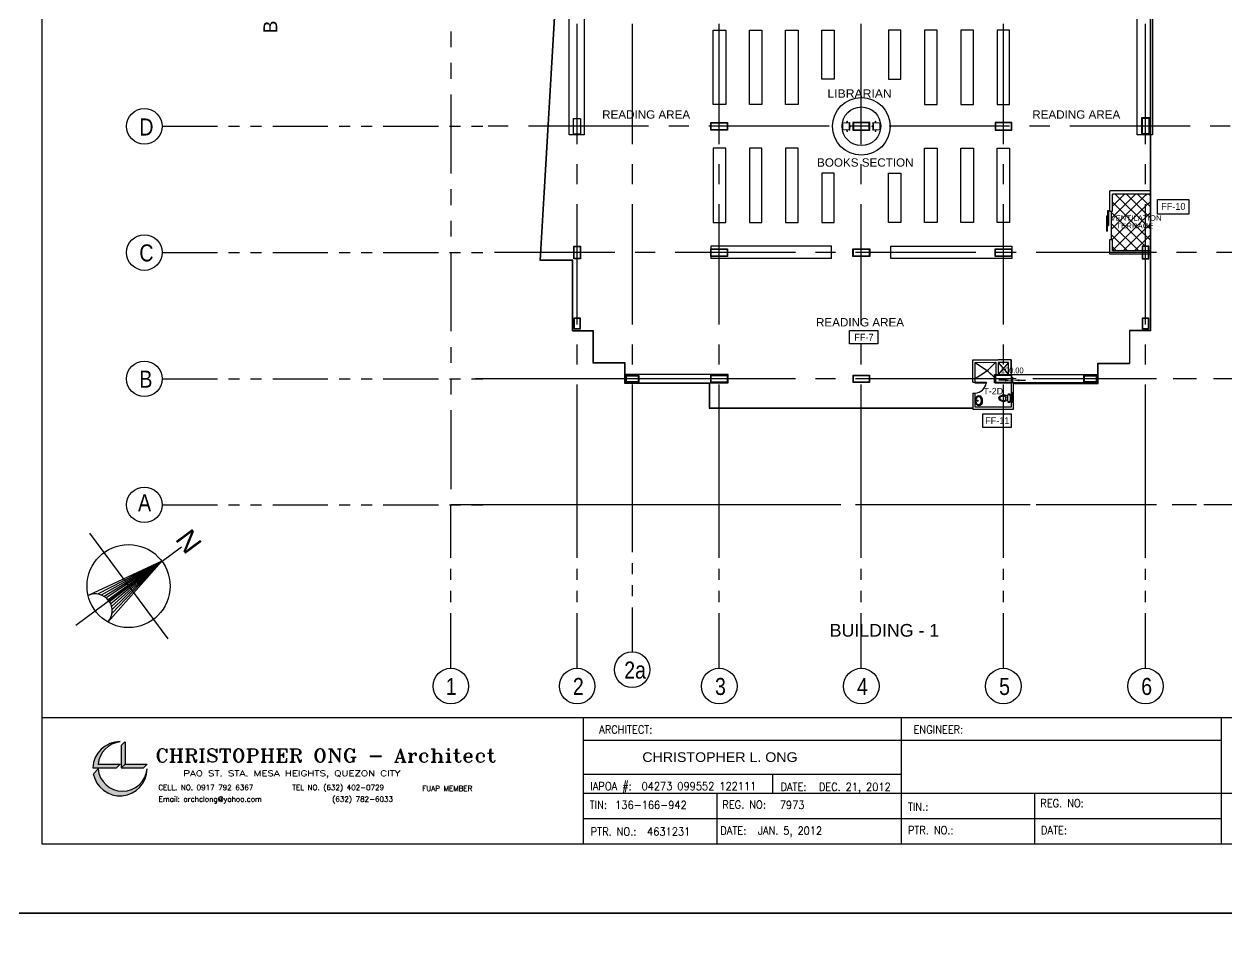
# Model space of a CAD drawing. Header units: millimetres. Extents: x 2148 to 2681, y 758 to 986.
# Drawn here: x 2479.89 to 2517.98, y 908.94 to 938.21 of the extents above; entities that cross this region are included whole.
import ezdxf
from ezdxf.enums import TextEntityAlignment as Align

# ---------------------------------------------------------------- set-up
doc = ezdxf.new("R2010")
doc.units = ezdxf.units.MM
for name, pattern in [('CENTER2', [28.575, 19.05, -3.175, 3.175, -3.175]), ('PHANTOM2', [1.25, 0.625, -0.125, 0.125, -0.125, 0.125, -0.125]), ('PHANTOMX2', [5, 2.5, -0.5, 0.5, -0.5, 0.5, -0.5])]:
    doc.linetypes.add(name, pattern=pattern)
for name, color, linetype in [('0.1', 193, 'Continuous'), ('1', 2, 'Continuous'), ('3', 3, 'Continuous'), ('3TX-TITLE', 3, 'Continuous'), ('COLUMN', 7, 'Continuous'), ('D', 1, 'Continuous'), ('DIM', 20, 'Continuous'), ('DR', 7, 'Continuous'), ('ELAYOUT', 4, 'Continuous'), ('grid', 241, 'PHANTOMX2'), ('hacht', 8, 'Continuous'), ('HATCH', 8, 'Continuous'), ('p-boarder', 2, 'Continuous'), ('S_GRID LINES', 252, 'Continuous'), ('TEXT', 6, 'Continuous'), ('TITLE', 3, 'Continuous'), ('TXT1', 2, 'Continuous'), ('wall', 4, 'Continuous'), ('WINDOR', 2, 'Continuous'), ('WLINE', 7, 'Continuous')]:
    doc.layers.add(name, color=color, linetype=linetype)
doc.styles.add('ARIAL', font='arial.ttf')
doc.styles.add('ARIALNW', font='ARIALN.TTF')
doc.styles.add('MMTX$0$ESMX$0$X-OPTA1D', font='x-opta1d')
doc.styles.add('ROMANT', font='romant__.ttf')
doc.styles.add('SMOOTHER', font='simplex_.ttf')
doc.styles.add('SWISS', font='swissl.ttf')
doc.dimstyles.new('DIM 200 mm', dxfattribs={"dimtxt": 0.18, "dimasz": 0.2, "dimexe": 0.1, "dimexo": 0, "dimgap": 0.08, "dimtad": 1, "dimlfac": 2000, "dimrnd": 0.005, "dimzin": 1, "dimdsep": 46, "dimtxsty": 'ARIALNW', "dimcen": 0.09, "dimclrd": 6, "dimclre": 6, "dimclrt": 13, "dimadec": 0, "dimazin": 0, "dimtfac": 1, "dimtofl": 0, "dimtmove": 2, "dimatfit": 3, "dimfxl": 1, "dimtolj": 1, "dimtzin": 0, "dimarcsym": 0})
pattern_1 = [(225, (81835.3506, 3506.54984), (0.1767766953, -0.1767766953), []), (315, (81835.3506, 3506.54984), (0.1767766953, 0.1767766953), [])]

# ---------------------------------------------------------------- blocks, each defined once
blk = doc.blocks.new('322')
at = {"layer": 'hacht', "lineweight": 15}
for p, q in [((-77703.768, -2194.842), (-77703.768, -2194.838)), ((-77703.768, -2194.838), (-77703.749, -2194.846)), ((-77703.735, -2194.762), (-77703.738, -2194.769)), ((-77703.738, -2194.772), (-77703.738, -2194.769)), ((-77703.738, -2194.772), (-77703.735, -2194.776)), ((-77703.731, -2194.762), (-77703.735, -2194.762)), ((-77703.735, -2194.776), (-77703.731, -2194.78)), ((-77703.735, -2194.776), (-77703.493, -2194.776)), ((-77703.497, -2194.762), (-77703.731, -2194.762)), ((-77703.731, -2194.78), (-77703.497, -2194.78)), ((-77703.731, -2194.78), (-77703.727, -2194.783)), ((-77703.724, -2194.783), (-77703.727, -2194.787)), ((-77703.727, -2194.783), (-77703.501, -2194.783)), ((-77703.727, -2194.787), (-77703.504, -2194.787)), ((-77703.727, -2194.787), (-77703.727, -2194.829)), ((-77703.621, -2194.74), (-77703.625, -2194.74)), ((-77703.625, -2194.74), (-77703.625, -2194.754)), ((-77703.625, -2194.754), (-77703.621, -2194.754)), ((-77703.614, -2194.729), (-77703.621, -2194.729)), ((-77703.621, -2194.729), (-77703.621, -2194.736)), ((-77703.618, -2194.732), (-77703.621, -2194.736)), ((-77703.621, -2194.736), (-77703.621, -2194.762)), ((-77703.621, -2194.736), (-77703.621, -2194.762)), ((-77703.614, -2194.729), (-77703.618, -2194.732)), ((-77703.61, -2194.729), (-77703.614, -2194.729)), ((-77703.61, -2194.732), (-77703.614, -2194.729)), ((-77703.607, -2194.736), (-77703.61, -2194.729)), ((-77703.61, -2194.736), (-77703.61, -2194.732)), ((-77703.61, -2194.736), (-77703.61, -2194.762)), ((-77703.607, -2194.736), (-77703.607, -2194.762)), ((-77703.607, -2194.754), (-77703.607, -2194.74)), ((-77703.504, -2194.787), (-77703.504, -2194.783)), ((-77703.504, -2194.829), (-77703.504, -2194.787)), ((-77703.501, -2194.783), (-77703.501, -2194.78)), ((-77703.501, -2194.78), (-77703.497, -2194.78)), ((-77703.493, -2194.762), (-77703.497, -2194.762)), ((-77703.497, -2194.78), (-77703.493, -2194.776)), ((-77703.49, -2194.769), (-77703.493, -2194.762)), ((-77703.493, -2194.776), (-77703.49, -2194.772)), ((-77703.49, -2194.772), (-77703.49, -2194.769)), ((-77703.464, -2194.838), (-77703.482, -2194.846)), ((-77703.464, -2194.842), (-77703.464, -2194.838)), ((-77703.779, -2194.846), (-77703.775, -2194.842)), ((-77703.779, -2194.846), (-77703.775, -2194.842)), ((-77703.779, -2194.853), (-77703.779, -2194.846)), ((-77703.779, -2194.849), (-77703.779, -2194.846)), ((-77703.775, -2194.853), (-77703.779, -2194.849)), ((-77703.775, -2194.857), (-77703.779, -2194.853)), ((-77703.775, -2194.842), (-77703.768, -2194.842)), ((-77703.775, -2194.842), (-77703.771, -2194.842)), ((-77703.775, -2194.857), (-77703.718, -2194.874)), ((-77703.771, -2194.842), (-77703.718, -2194.86)), ((-77703.771, -2194.853), (-77703.718, -2194.871)), ((-77703.757, -2194.864), (-77703.771, -2194.857)), ((-77703.768, -2194.842), (-77703.719, -2194.855)), ((-77703.757, -2194.86), (-77703.757, -2194.864)), ((-77703.727, -2194.908), (-77703.727, -2194.955)), ((-77703.537, -2194.984), (-77703.694, -2194.984)), ((-77703.46, -2194.853), (-77703.514, -2194.871)), ((-77703.464, -2194.842), (-77703.513, -2194.855)), ((-77703.46, -2194.842), (-77703.513, -2194.86)), ((-77703.457, -2194.857), (-77703.513, -2194.874)), ((-77703.504, -2194.955), (-77703.504, -2194.908)), ((-77703.475, -2194.864), (-77703.46, -2194.857)), ((-77703.475, -2194.86), (-77703.475, -2194.864)), ((-77703.457, -2194.842), (-77703.464, -2194.842)), ((-77703.457, -2194.842), (-77703.46, -2194.842)), ((-77703.453, -2194.846), (-77703.457, -2194.842)), ((-77703.453, -2194.846), (-77703.457, -2194.842)), ((-77703.457, -2194.853), (-77703.453, -2194.849)), ((-77703.457, -2194.857), (-77703.453, -2194.853)), ((-77703.453, -2194.853), (-77703.453, -2194.846)), ((-77703.453, -2194.849), (-77703.453, -2194.846))]:
    blk.add_line(p, q, dxfattribs=at)
for centre, radius, start, end in [((-77703.804, -2194.868), 0.0866, 332.8428, 27.1572), ((-77703.427, -2194.868), 0.0866, 152.8428, 207.1572), ((-77703.69, -2194.945), 0.0387, 194.1276, 261.0345), ((-77703.542, -2194.945), 0.0387, 278.9655, 345.8724)]:
    blk.add_arc(centre, radius, start, end, dxfattribs=at)
blk = doc.blocks.new('wc1')
at = {"layer": '0.1'}
blk.add_line((-79404.012, -2086.326), (-79404.012, -2086.376), dxfattribs=at)
blk.add_arc((-79404.028, -2086.376), 0.0152, 285.1478, 0, dxfattribs=at)
at = {"layer": 'DR', "color": 7, "linetype": 'Continuous'}
for p, q in [((-79404.262, -2086.326), (-79404.262, -2086.376)), ((-79404.029, -2086.31), (-79404.245, -2086.31)), ((-79404.21, -2086.4), (-79404.231, -2086.472)), ((-79404.231, -2086.472), (-79404.21, -2086.4)), ((-79404.064, -2086.4), (-79404.043, -2086.472)), ((-79404.064, -2086.4), (-79404.043, -2086.472)), ((-79404.012, -2086.376), (-79404.012, -2086.326))]:
    blk.add_line(p, q, dxfattribs=at)
for points in [[(-79404.137, -2086.678, -0.190094), (-79404.177, -2086.664, -0.160718), (-79404.232, -2086.571, -0.104398), (-79404.231, -2086.472, -0.104398)], [(-79404.137, -2086.678, 0.190094), (-79404.097, -2086.664, 0.160718), (-79404.042, -2086.571, 0.104398), (-79404.043, -2086.472, 0.104398)]]:
    blk.add_lwpolyline(points, format="xyb", dxfattribs=at)
at = {"layer": 'DR', "color": 8, "linetype": 'Continuous'}
for points in [[(-79404.137, -2086.65, -0.187036), (-79404.17, -2086.636, -0.115027), (-79404.206, -2086.577, -0.170967), (-79404.208, -2086.504, -0.209642), (-79404.174, -2086.462, -0.096036), (-79404.137, -2086.456)], [(-79404.137, -2086.65, 0.187036), (-79404.104, -2086.636, 0.115027), (-79404.068, -2086.577, 0.170967), (-79404.066, -2086.504, 0.209642), (-79404.1, -2086.462, 0.096036), (-79404.137, -2086.456)]]:
    blk.add_lwpolyline(points, format="xyb", dxfattribs=at)
for centre in [(-79404.176, -2086.424), (-79404.098, -2086.424)]:
    blk.add_circle(centre, 0.00382, dxfattribs=at)
at = {"layer": 'DR', "color": 7, "linetype": 'Continuous'}
for centre, radius, start, end in [((-79404.245, -2086.326), 0.0163, 90, 180), ((-79404.246, -2086.376), 0.0152, 180, 254.8522), ((-79404.137, -2085.972), 0.434, 254.8522, 285.1478), ((-79403.996, -2086.524), 0.24, 167.28, 191.1199), ((-79404.21, -2086.534), 0.172, 311.3231, 347.5875), ((-79404.278, -2086.524), 0.24, 348.8801, 12.72), ((-79404.028, -2086.376), 0.0152, 256.925, 0), ((-79404.029, -2086.326), 0.0163, 0, 90), ((-79404.139, -2086.62), 0.058, 228.4248, 272.2387), ((-79404.135, -2086.62), 0.058, 267.7613, 311.5752)]:
    blk.add_arc(centre, radius, start, end, dxfattribs=at)
at = {"layer": 'DR', "color": 8, "linetype": 'Continuous'}
for centre, radius, start, end in [((-79403.801, -2086.459), 0.444, 160.4095, 171.5049), ((-79404.137, -2085.972), 0.434, 260.2675, 279.7325), ((-79404.144, -2086.523), 0.0671, 116.2125, 163.5731), ((-79404.136, -2086.6), 0.0492, 219.0871, 269.204), ((-79404.138, -2086.554), 0.0982, 89.4176, 111.3602), ((-79404.137, -2086.492), 0.0216, 48.929, 131.071), ((-79404.136, -2086.554), 0.0982, 68.6398, 90.5824), ((-79404.138, -2086.6), 0.0492, 270.796, 320.9129), ((-79404.13, -2086.523), 0.0671, 16.4269, 63.7875), ((-79404.214, -2086.53), 0.152, 318.446, 342.3404), ((-79404.17, -2086.536), 0.11, 338.4444, 17.252), ((-79404.47, -2086.459), 0.444, 8.5829, 19.5905), ((-79404.47, -2086.459), 0.444, 8.8088, 19.5905)]:
    blk.add_arc(centre, radius, start, end, dxfattribs=at)
blk = doc.blocks.new('*D2146')
at = {"layer": 'Defpoints', "color": 0, "ltscale": 0.05, "transparency": 16777216}
for p in [(2511.154, 926.859, 0), (2511.204, 926.923), (2511.204, 926.859, 0)]:
    blk.add_point(p, dxfattribs=at)
at = {"layer": 'HATCH', "color": 6, "lineweight": -2, "ltscale": 0.05, "transparency": 16777216}
for p, q in [((2510.954, 926.923), (2510.754, 926.923)), ((2511.154, 926.859), (2511.154, 927.023)), ((2511.204, 926.859), (2511.204, 927.023)), ((2511.404, 926.923), (2511.604, 926.923))]:
    blk.add_line(p, q, dxfattribs=at)
at = {"layer": 'HATCH', "color": 6, "ltscale": 0.05, "transparency": 16777216}
for points in [[(2510.954, 926.956), (2510.954, 926.89), (2511.154, 926.923)], [(2511.404, 926.956), (2511.404, 926.89), (2511.204, 926.923)]]:
    blk.add_solid(points, dxfattribs=at)
at = {"layer": 'HATCH', "color": 13, "lineweight": -3, "ltscale": 0.05, "transparency": 16777216, "insert": (2511.179, 927.235), "char_height": 0.18, "attachment_point": 5, "style": 'ARIALNW'}
blk.add_mtext('\\A1;100.00', dxfattribs=at)
blk = doc.blocks.new('A$C1DB67A09')
at = {"layer": 'TXT1'}
h = blk.add_hatch(color=256, dxfattribs=at)
h.paths.add_polyline_path([(11.97, -78.055), (11.97, -78.044, 0.40452), (11.109, -78.87), (11.852, -78.87), (11.97, -78.753), (11.272, -78.753, -0.356433)])
h.paths.add_polyline_path([(12.126, -78.055, 0.001156), (12.123, -78.055), (12.009, -78.169), (12.009, -78.87), (12.126, -78.753)])
h.paths.add_polyline_path([(12.824, -78.756, 0.001156), (12.824, -78.753), (12.126, -78.753), (12.009, -78.87), (12.71, -78.87)])
h.paths.add_polyline_path([(11.272, -78.909), (11.123, -79.059, 0.908127), (12.824, -78.909), (12.824, -78.909, -0.904132)])
at = {"layer": 'Defpoints', "ltscale": 0.5, "elevation": 0}
blk.add_lwpolyline([(7.292, -83.48), (108.892, -83.48), (108.892, -7.28), (7.292, -7.28)], close=True, dxfattribs=at)
at = {"layer": 'p-boarder', "ltscale": 0.5}
for p, q in [((26.637, -77.28, 0), (26.637, -81.28, 0)), ((36.701, -77.28, 0), (36.701, -81.28, 0)), ((36.701, -77.28, 0), (36.701, -81.28, 0)), ((46.838, -77.28, 0), (46.838, -81.28, 0)), ((26.637, -77.992, 0), (46.838, -77.992, 0)), ((26.637, -79.073, 0), (36.701, -79.073, 0)), ((26.637, -79.68, 0), (74.014, -79.68, 0)), ((40.93, -79.68, 0), (40.93, -81.28, 0)), ((26.637, -80.48, 0), (46.838, -80.48, 0))]:
    blk.add_line(p, q, dxfattribs=at)
at = {"layer": 'TXT1'}
for p, q in [((12.123, -78.055, 0), (12.009, -78.169, 0)), ((12.126, -78.052, 0), (12.126, -78.753, 0)), ((12.009, -78.169, 0), (12.009, -78.87, 0)), ((11.268, -78.753, 0), (11.97, -78.753, 0)), ((11.97, -78.753, 0), (11.852, -78.87, 0)), ((12.126, -78.753, 0), (12.009, -78.87, 0)), ((12.126, -78.753, 0), (12.827, -78.753, 0)), ((12.824, -78.756, 0), (12.71, -78.87, 0)), ((11.109, -78.87, 0), (11.852, -78.87, 0)), ((11.272, -78.909, 0), (11.123, -79.059, 0)), ((12.009, -78.87, 0), (12.71, -78.87, 0))]:
    blk.add_line(p, q, dxfattribs=at)
for centre, radius, start, end in [((11.966, -78.902, 0), 0.858, 89.7845, 177.8817), ((12.048, -78.831, 0), 0.78, 95.7645, 174.2355), ((11.966, -78.902, 0), 0.858, 190.5293, 359.503), ((12.048, -78.831, 0), 0.78, 185.7645, 354.2355)]:
    blk.add_arc(centre, radius, start, end, dxfattribs=at)
at = {"layer": 'wall', "color": 16, "linetype": 'ByBlock', "ltscale": 1.5}
blk.add_line((9.492, -77.28, 0), (106.692, -77.28, 0), dxfattribs=at)
at = {"layer": 'wall', "ltscale": 0.5}
for p, q in [((32.625, -79.073, 0), (32.625, -79.68, 0)), ((30.863, -79.68, 0), (30.863, -81.28, 0))]:
    blk.add_line(p, q, dxfattribs=at)
at = {"layer": 'wall', "color": 16, "linetype": 'ByBlock', "ltscale": 1.5, "elevation": 0}
blk.add_lwpolyline([(9.492, -81.28), (106.692, -81.28), (106.692, -9.48), (9.492, -9.48)], close=True, dxfattribs=at)
at = {"color": 4, "style": 'ROMANT', "width": 1.003484}
blk.add_text('CHRISTOPHER ONG - Architect', height=0.41514, dxfattribs=at).set_placement((13.081, -78.691, 0), (23.873, -78.691, 0), align=Align.FIT)
at = {"color": 4, "style": 'MMTX$0$ESMX$0$X-OPTA1D', "width": 1.1}
blk.add_text('CHRISTOPHER L. ONG', height=0.30538, dxfattribs=at).set_placement((30.966, -78.687, 0), align=Align.CENTER)
at = {"color": 3, "style": 'ROMANT'}
for s, height, width, p in [(' PAO ST. STA. MESA HEIGHTS, QUEZON CITY', 0.18266, 1.3, (13.809, -79.141, 0)), ('CELL. NO. 0917 792 6367   ', 0.16606, 1.001604, (13.181, -79.576, 0)), ('TEL NO. (632) 402-0729', 0.16606, 1.001604, (17.422, -79.576, 0)), ('FUAP MEMBER', 0.16606, 1.001604, (21.537, -79.61, 0)), ('Email: archclong@yahoo.com', 0.16606, 1.001604, (13.193, -79.948, 0)), ('(632) 782-6033', 0.16606, 1.001604, (18.687, -79.948, 0))]:
    blk.add_text(s, height=height, dxfattribs=dict(at, width=width)).set_placement(p)
at = {"layer": 'TITLE', "style": 'SMOOTHER', "width": 0.9}
for s, p in [('ARCHITECT:', (27.983, -77.661, 0)), ('ENGINEER:', (37.882, -77.661, 0))]:
    blk.add_text(s, height=0.2534, dxfattribs=at).set_placement(p, align=Align.MIDDLE)
for s, height, p in [('IAPOA #:', 0.2534, (26.861, -79.581, 0)), ('04273 099552 122111', 0.25344, (28.482, -79.581, 0)), ('DATE:', 0.2534, (32.882, -79.601, 0)), ('DEC. 21, 2012', 0.25344, (34.097, -79.604, 0)), ('TIN:', 0.2534, (26.841, -80.173, 0)), ('136-166-942', 0.25344, (27.646, -80.177, 0)), ('REG. NO:', 0.2534, (31.043, -80.167, 0)), ('7973', 0.2534, (32.861, -80.177, 0)), ('TIN.:  ', 0.2534, (36.919, -80.231, 0)), ('REG. NO:', 0.2534, (41.11, -80.121, 0)), ('DATE:', 0.2534, (30.98, -80.99, 0)), ('JAN. 5, 2012', 0.25344, (32.17, -80.991, 0)), ('PTR. NO.: ', 0.2534, (36.917, -80.975, 0)), ('DATE:', 0.2534, (41.134, -80.978, 0)), ('PTR. NO.:', 0.2534, (26.873, -81.021, 0)), ('4631231', 0.2534, (28.658, -81.021, 0))]:
    blk.add_text(s, height=height, dxfattribs=at).set_placement(p)

msp = doc.modelspace()

# ---------------------------------------------------------------- hatches: boundary and pattern name
at = {"layer": 'D', "ltscale": 0.5}
h = msp.add_hatch(dxfattribs=at)
h.set_pattern_fill('NET', color=8, scale=2, angle=225, style=0)
h.set_pattern_definition(pattern_1)
h.paths.add_polyline_path([(2515.401509, 932.8244089), (2514.3498572, 932.8244089), (2514.3498572, 932.280738), (2514.3123572, 932.280738), (2514.3123572, 931.380738), (2514.3498572, 931.380738), (2514.3498572, 931.0224177), (2515.2072274, 931.0224177), (2515.2072274, 931.1532091), (2515.401509, 931.1532091)])
h = msp.add_hatch(dxfattribs=at)
h.set_pattern_fill('NET', color=8, scale=2, angle=225, style=0)
h.set_pattern_definition(pattern_1)
h.paths.add_polyline_path([(2515.5352337, 931.1532091), (2515.5352337, 932.8244089), (2515.401509, 932.8244089), (2515.401509, 931.1532091)])

# ---------------------------------------------------------------- linework, layer by layer
at = {"color": 2, "linetype": 'Continuous'}
for q in [(2481.9154811, 920.1057578), (2482.5409049, 919.2636966)]:
    msp.add_line((2484.2536983, 921.1891302), q, dxfattribs=at)
at = {"color": 8, "linetype": 'Continuous'}
for q in [(2482.214413, 920.1502939), (2482.333959, 920.1193069), (2482.42085, 920.0762804), (2482.4897552, 920.0260302), (2482.5462513, 919.9696518), (2482.5928674, 919.9068886), (2482.6305163, 919.8365116), (2482.6587126, 919.7560258), (2482.6699184, 919.5370083), (2482.6747963, 919.6604087)]:
    msp.add_line((2484.2536983, 921.1891302), q, dxfattribs=at)
at = {"ltscale": 0.5}
for points in [[(2515.7763284, 932.65072), (2516.7687031, 932.65072), (2516.7687031, 932.180985), (2515.7763284, 932.180985)], [(2510.2480233, 925.8562407), (2511.1501821, 925.8562407), (2511.1501821, 925.4292088), (2510.2480233, 925.4292088)]]:
    msp.add_lwpolyline(points, close=True, dxfattribs=at)
at = {"ltscale": 0.5, "elevation": 0}
msp.add_lwpolyline([(2506.026332, 928.5012647), (2506.9284909, 928.5012647), (2506.9284909, 928.0742329), (2506.026332, 928.0742329)], close=True, dxfattribs=at)
for centre in [(2483.6978048, 934.969311, 0), (2483.6978048, 930.969311, 0), (2483.6978048, 926.969311, 0), (2483.6978048, 922.9776771), (2499.1444791, 917.7537044), (2493.4018229, 917.2352149, 0), (2497.401509, 917.2352149, 0), (2501.9018229, 917.2352149, 0), (2506.3989709, 917.2352149, 0), (2510.8989709, 917.2352149, 0), (2515.3989709, 917.2352149, 0)]:
    msp.add_circle(centre, 0.5634965)
at = {"color": 7, "linetype": 'Continuous'}
msp.add_circle((2483.197187, 920.4044278), 1.3160448, dxfattribs=at)
at = {"color": 2, "linetype": 'Continuous'}
msp.add_arc((2482.1406757, 919.6197255), 0.5356678, 318.3449084, 114.85982839, dxfattribs=at)
at = {"layer": '1'}
for p, q in [((2481.9549363, 922.0769753), (2484.4394378, 918.7318803)), ((2481.5246395, 919.162177), (2484.8697346, 921.6466786))]:
    msp.add_line(p, q, dxfattribs=at)
at = {"layer": '3TX-TITLE', "linetype": 'PHANTOM2', "ltscale": 4}
msp.add_line((2555.7496173, 922.9776771, 0), (2493.4018229, 922.9776771, 0), dxfattribs=at)
at = {"layer": '3TX-TITLE', "linetype": 'PHANTOM2', "ltscale": 4, "elevation": 0}
msp.add_lwpolyline([(2515.6407035, 960.9738663), (2493.4018229, 960.9754912), (2493.4018229, 922.9776771)], dxfattribs=at)
at = {"layer": 'COLUMN', "color": 2, "lineweight": -3, "ltscale": 0.05, "elevation": 0}
for points in [[(2497.291019, 935.222295), (2497.511999, 935.222295), (2497.511999, 934.716327), (2497.291019, 934.716327)], [(2515.511999, 935.222295), (2515.291019, 935.222295), (2515.291019, 934.7368375), (2515.511999, 934.7368375)], [(2501.648525, 935.079801), (2502.154493, 935.079801), (2502.154493, 934.858821), (2501.648525, 934.858821)], [(2506.654493, 935.079801), (2506.148525, 935.079801), (2506.148525, 934.858821), (2506.654493, 934.858821)], [(2511.154493, 935.079801), (2510.648525, 935.079801), (2510.648525, 934.858821), (2511.154493, 934.858821)], [(2497.3091482, 931.159811), (2497.4938697, 931.159811), (2497.4938697, 930.778811), (2497.3091482, 930.778811)], [(2501.648525, 931.079801), (2502.154493, 931.079801), (2502.154493, 930.858821), (2501.648525, 930.858821)], [(2506.148525, 931.079801), (2506.654493, 931.079801), (2506.654493, 930.858821), (2506.148525, 930.858821)], [(2510.648525, 931.079801), (2511.154493, 931.079801), (2511.154493, 930.858821), (2510.648525, 930.858821)], [(2515.4938697, 931.159811), (2515.3091482, 931.159811), (2515.3091482, 930.778811), (2515.4938697, 930.778811)], [(2497.3177842, 928.8865336), (2497.4852337, 928.8865336), (2497.4852337, 928.5520156), (2497.3177842, 928.5520156)], [(2497.3177842, 928.8865336), (2497.4852337, 928.8865336), (2497.4852337, 928.5520156), (2497.3177842, 928.5520156)], [(2515.3177842, 928.8865336), (2515.4852337, 928.8865336), (2515.4852337, 928.5520156), (2515.3177842, 928.5520156)], [(2498.9633312, 927.0610367), (2499.3393782, 927.0610367), (2499.3393782, 926.8775852), (2498.9633312, 926.8775852)], [(2498.9633312, 927.0610367), (2499.3393782, 927.0610367), (2499.3393782, 926.8775852), (2498.9633312, 926.8775852)], [(2501.648525, 927.079801), (2502.154493, 927.079801), (2502.154493, 926.858821), (2501.648525, 926.858821)], [(2506.15551, 927.0779277), (2506.647508, 927.0779277), (2506.647508, 926.8606942), (2506.15551, 926.8606942)], [(2511.154493, 927.079801), (2510.648525, 927.079801), (2510.648525, 926.858821), (2511.154493, 926.858821)], [(2513.4632793, 927.0610367), (2513.8393263, 927.0610367), (2513.8393263, 926.8775852), (2513.4632793, 926.8775852)]]:
    msp.add_lwpolyline(points, close=True, dxfattribs=at)
at = {"layer": 'COLUMN', "color": 4, "lineweight": -3, "ltscale": 0.05, "elevation": 0}
for points in [[(2515.524499, 935.234795), (2515.278519, 935.234795), (2515.278519, 934.7243375), (2515.524499, 934.7243375)], [(2501.636025, 935.092301), (2502.166993, 935.092301), (2502.166993, 934.846321), (2501.636025, 934.846321)], [(2506.666993, 935.092301), (2506.136025, 935.092301), (2506.136025, 934.846321), (2506.666993, 934.846321)], [(2511.166993, 935.092301), (2510.636025, 935.092301), (2510.636025, 934.846321), (2511.166993, 934.846321)], [(2497.2966482, 931.172311), (2497.5063697, 931.172311), (2497.5063697, 930.766311), (2497.2966482, 930.766311)], [(2501.636025, 931.092301), (2502.166993, 931.092301), (2502.166993, 930.846321), (2501.636025, 930.846321)], [(2506.136025, 931.092301), (2506.666993, 931.092301), (2506.666993, 930.846321), (2506.136025, 930.846321)], [(2510.636025, 931.092301), (2511.166993, 931.092301), (2511.166993, 930.846321), (2510.636025, 930.846321)], [(2515.5063697, 931.172311), (2515.2966482, 931.172311), (2515.2966482, 930.766311), (2515.5063697, 930.766311)], [(2497.3052842, 928.8990336), (2497.4977337, 928.8990336), (2497.4977337, 928.5395156), (2497.3052842, 928.5395156)], [(2515.3052842, 928.8990336), (2515.4977337, 928.8990336), (2515.4977337, 928.5395156), (2515.3052842, 928.5395156)], [(2498.9508312, 927.0735367), (2499.3518782, 927.0735367), (2499.3518782, 926.8650852), (2498.9508312, 926.8650852)], [(2501.636025, 927.092301), (2502.166993, 927.092301), (2502.166993, 926.846321), (2501.636025, 926.846321)], [(2506.14301, 927.0904277), (2506.660008, 927.0904277), (2506.660008, 926.8481942), (2506.14301, 926.8481942)], [(2511.166993, 927.092301), (2510.636025, 927.092301), (2510.636025, 926.846321), (2511.166993, 926.846321)], [(2513.4507793, 927.0735367), (2513.8518263, 927.0735367), (2513.8518263, 926.8650852), (2513.4507793, 926.8650852)]]:
    msp.add_lwpolyline(points, close=True, dxfattribs=at)
at = {"layer": 'D', "ltscale": 0.5}
for p, q in [((2514.3123572, 932.280738, 0), (2514.3123572, 931.380738, 0)), ((2505.458587, 931.1774935, 0), (2501.636025, 931.1774935, 0)), ((2501.636025, 931.1774935, 0), (2501.636025, 930.776986, 0)), ((2505.458587, 930.7774935, 0), (2505.458587, 931.1774935, 0)), ((2507.3398678, 930.7774935, 0), (2507.3398678, 931.1774935, 0)), ((2507.3398678, 931.1774935, 0), (2511.166993, 931.1774935, 0)), ((2511.166993, 931.1774935, 0), (2511.166993, 930.7782858, 0)), ((2505.458587, 930.7775056, 0), (2501.636025, 930.776986, 0)), ((2511.1675633, 930.7782859, 0), (2507.3398678, 930.7777662, 0)), ((2511.141509, 926.5327164), (2511.213657, 926.5327164)), ((2511.176157, 926.5327164), (2511.176157, 926.2327164)), ((2511.141509, 926.2327164), (2511.213657, 926.2327164))]:
    msp.add_line(p, q, dxfattribs=at)
at = {"layer": 'D', "color": 8, "ltscale": 0.5, "elevation": 0}
for points in [[(2497.1467076, 943.1665525), (2497.6267076, 943.1665525), (2497.6267076, 934.695481), (2497.1467076, 934.695481)], [(2515.1412646, 943.1665525), (2515.6212646, 943.1665525), (2515.6212646, 934.695481), (2515.1412646, 934.695481)], [(2502.179493, 927.104801), (2498.922477, 927.104801), (2498.922477, 926.8444855), (2502.179493, 926.8444855)], [(2510.6184489, 927.104801), (2513.8569491, 927.104801), (2513.8569491, 926.8444855), (2510.6184489, 926.8444855)]]:
    msp.add_lwpolyline(points, close=True, dxfattribs=at)
at = {"layer": 'D', "ltscale": 0.5, "elevation": 0}
for points in [[(2501.7077978, 938.0130844), (2502.1052217, 938.0130844), (2502.1052217, 935.6585867), (2501.7077978, 935.6585867)], [(2502.8545956, 938.0130844), (2503.2520195, 938.0130844), (2503.2520195, 935.6585867), (2502.8545956, 935.6585867)], [(2504.0013934, 938.0130844), (2504.3988173, 938.0130844), (2504.3988173, 935.6585867), (2504.0013934, 935.6585867)], [(2505.1481911, 938.0130844), (2505.5456151, 938.0130844), (2505.5456151, 936.4585867), (2505.1481911, 936.4585867)], [(2507.6548268, 938.0130844), (2507.2574028, 938.0130844), (2507.2574028, 936.4585867), (2507.6548268, 936.4585867)], [(2508.8016246, 938.0130844), (2508.4042006, 938.0130844), (2508.4042006, 935.6585867), (2508.8016246, 935.6585867)], [(2509.9484223, 938.0130844), (2509.5509984, 938.0130844), (2509.5509984, 935.6585867), (2509.9484223, 935.6585867)], [(2511.0952201, 938.0130844), (2510.6977962, 938.0130844), (2510.6977962, 935.6585867), (2511.0952201, 935.6585867)], [(2501.7077978, 931.9255375), (2502.1052217, 931.9255375), (2502.1052217, 934.2800352), (2501.7077978, 934.2800352)], [(2502.8545956, 931.9255375), (2503.2520195, 931.9255375), (2503.2520195, 934.2800352), (2502.8545956, 934.2800352)], [(2504.0013934, 931.9255375), (2504.3988173, 931.9255375), (2504.3988173, 934.2800352), (2504.0013934, 934.2800352)], [(2508.8016246, 931.9255375), (2508.4042006, 931.9255375), (2508.4042006, 934.2800352), (2508.8016246, 934.2800352)], [(2509.9484223, 931.9255375), (2509.5509984, 931.9255375), (2509.5509984, 934.2800352), (2509.9484223, 934.2800352)], [(2511.0952201, 931.9255375), (2510.6977962, 931.9255375), (2510.6977962, 934.2800352), (2511.0952201, 934.2800352)], [(2505.1481911, 931.9255375), (2505.5456151, 931.9255375), (2505.5456151, 933.4800352), (2505.1481911, 933.4800352)], [(2507.6548268, 931.9255375), (2507.2574028, 931.9255375), (2507.2574028, 933.4800352), (2507.6548268, 933.4800352)]]:
    msp.add_lwpolyline(points, close=True, dxfattribs=at)
at = {"layer": 'D', "ltscale": 0.5}
for radius in [0.9122162, 0.6122162]:
    msp.add_circle((2506.401509, 934.969311, 0), radius, dxfattribs=at)
at = {"layer": 'Defpoints', "ltscale": 0.5, "elevation": 0}
for points in [[(2478.2500187, 910.0388045), (2579.8500187, 910.0388045), (2579.8500187, 986.2388045), (2478.2500187, 986.2388045)], [(2478.2500187, 833.8388045), (2579.8500187, 833.8388045), (2579.8500187, 910.0388045), (2478.2500187, 910.0388045)]]:
    msp.add_lwpolyline(points, close=True, dxfattribs=at)
at = {"layer": 'DR', "ltscale": 10}
for p, q in [((2515.5352337, 932.9244089, 0), (2514.2748572, 932.9244089, 0)), ((2514.2748572, 932.280738, 0), (2514.2748572, 932.9244089, 0)), ((2515.5352337, 932.8244089, 0), (2514.3498572, 932.8244089, 0)), ((2514.3498572, 932.280738, 0), (2514.3498572, 932.8244089)), ((2514.192013, 932.1178366, 0), (2514.167013, 932.1178366, 0)), ((2514.167013, 932.1178366, 0), (2514.167013, 931.6428366, 0)), ((2514.192013, 932.1178366, 0), (2514.167013, 932.1178366, 0)), ((2514.167013, 932.1178366, 0), (2514.167013, 931.6428366, 0)), ((2514.192013, 931.6428366, 0), (2514.192013, 932.1178366, 0)), ((2514.192013, 931.6428366, 0), (2514.192013, 932.1178366, 0)), ((2514.2070596, 931.8280948, 0), (2514.2070596, 932.3030948, 0)), ((2514.2070596, 932.3030948, 0), (2514.2320596, 932.3030948, 0)), ((2514.2070596, 931.8280948, 0), (2514.2070596, 932.3030948, 0)), ((2514.2070596, 932.3030948, 0), (2514.2320596, 932.3030948, 0)), ((2514.2320596, 932.3030948, 0), (2514.2320596, 931.8280948, 0)), ((2514.2320596, 932.3030948, 0), (2514.2320596, 931.8280948, 0)), ((2514.2748572, 932.280738, 0), (2514.3498572, 932.280738, 0)), ((2514.2070596, 931.8280948, 0), (2514.2320596, 931.8280948, 0)), ((2514.192013, 931.6428366, 0), (2514.167013, 931.6428366, 0)), ((2514.2748572, 931.380738, 0), (2514.3498572, 931.380738, 0)), ((2514.2748572, 930.9229046, 0), (2514.2748572, 931.380738, 0)), ((2514.3498572, 931.0224177, 0), (2514.3498572, 931.380738, 0)), ((2515.5352337, 931.0224177, 0), (2514.3498572, 931.0224177, 0)), ((2515.5352337, 930.9229046, 0), (2514.2748572, 930.9229046, 0)), ((2498.922477, 926.8444855), (2498.922477, 926.9428606)), ((2510.0042695, 926.9818786), (2510.6537826, 926.9818786)), ((2510.0071214, 926.9774101, 0), (2510.6566346, 926.9774101, 0)), ((2510.0085755, 926.8618106, 0), (2510.3585755, 926.8618106, 0)), ((2510.0085755, 926.8368106, 0), (2510.0085755, 926.8618106, 0)), ((2510.3585755, 926.8368106, 0), (2510.0085755, 926.8368106, 0)), ((2510.3585755, 926.8618106, 0), (2510.3585755, 926.8368106, 0)), ((2513.6422042, 926.8274485), (2511.6172042, 926.8274485)), ((2511.141509, 926.5327164), (2511.141509, 926.2327164)), ((2511.213657, 926.5327164), (2511.213657, 926.2327164))]:
    msp.add_line(p, q, dxfattribs=at)
for centre in [(2510.1239893, 926.2805254, 0), (2510.1268412, 926.2760569, 0)]:
    msp.add_ellipse(centre, major_axis=(0, 0.1626363), ratio=0.6458245547, start_param=3.1415926538, end_param=9.424777961, dxfattribs=at)
at = {"layer": 'ELAYOUT', "ltscale": 10}
for p, q in [((2511.141509, 927.567209, 0), (2510.7321214, 927.567209, 0)), ((2511.141509, 927.5673359, 0), (2511.141509, 927.079801, 0)), ((2511.141509, 927.2080923, 0), (2511.141509, 927.567209, 0)), ((2510.0071214, 926.8618106, 0), (2510.0071214, 927.4919864, 0)), ((2511.063657, 927.4887493), (2510.7292695, 927.4887493)), ((2511.063657, 927.104801), (2511.063657, 927.4887493)), ((2511.141509, 926.858821, 0), (2511.141509, 926.5327164, 0)), ((2511.213657, 926.8274485), (2511.213657, 926.5327164)), ((2509.9321214, 926.5118106, 0), (2509.9321214, 925.9926861, 0)), ((2510.0071214, 926.0676861, 0), (2510.0071214, 926.5118106, 0)), ((2511.141509, 926.0676861, 0), (2510.0071214, 926.0676861, 0)), ((2511.141509, 926.2327164, 0), (2511.141509, 926.0676861, 0)), ((2511.213657, 926.2327164), (2511.213657, 925.9926861)), ((2511.213657, 925.9926861), (2509.9321214, 925.9926861))]:
    msp.add_line(p, q, dxfattribs=at)
at = {"layer": 'ELAYOUT', "linetype": 'ByBlock', "ltscale": 0.5}
for p, q in [((2509.9321214, 926.8618106, 0), (2510.0085755, 926.8618106, 0)), ((2509.9321214, 926.5118106, 0), (2510.0085755, 926.5118106, 0))]:
    msp.add_line(p, q, dxfattribs=at)
at = {"layer": 'ELAYOUT', "ltscale": 10, "elevation": 0}
for points in [[(2509.9321214, 926.8618106), (2509.9321214, 927.56696), (2510.7321214, 927.567209)], [(2510.0071214, 927.4919864), (2510.6571214, 927.4921845), (2510.6571214, 927.104801)]]:
    msp.add_lwpolyline(points, dxfattribs=at)
at = {"layer": 'ELAYOUT', "ltscale": 10}
msp.add_lwpolyline([(2510.7292695, 927.4887493), (2510.7292695, 927.104801)], dxfattribs=at)
at = {"layer": 'grid', "ltscale": 0.7}
for p, q in [((2484.2613013, 934.969311, 0), (2494.6929221, 934.969311)), ((2484.2613013, 930.969311, 0), (2494.6929221, 930.969311)), ((2484.2613013, 926.969311, 0), (2494.6929221, 926.969311)), ((2499.1444791, 926.729311), (2499.1444791, 918.317201)), ((2484.2613013, 922.9776771), (2494.6929221, 922.9776771, 0)), ((2493.4018229, 917.7987114, 0), (2493.4018229, 922.9776771, 0)), ((2497.401509, 917.7987114, 0), (2497.401509, 922.9776771, 0)), ((2501.9018229, 917.7987114, 0), (2501.9018229, 922.9776771, 0)), ((2506.3989709, 917.7987114, 0), (2506.3989709, 922.9776771, 0)), ((2510.8989709, 917.7987114, 0), (2510.8989709, 922.9776771, 0)), ((2515.3989709, 917.7987114, 0), (2515.3989709, 922.9776771, 0))]:
    msp.add_line(p, q, dxfattribs=at)
at = {"layer": 'HATCH', "linetype": 'ByBlock', "ltscale": 0.5}
for p, q in [((2510.0042695, 926.9818786), (2510.3638289, 927.2146824)), ((2510.0071214, 927.4919864, 0), (2510.3666808, 927.239256, 0)), ((2510.0071214, 926.9774101, 0), (2510.3666808, 927.2102138, 0)), ((2510.6537826, 926.9818786), (2510.4089486, 927.2146824)), ((2510.6566346, 927.4921843, 0), (2510.4118006, 927.239256, 0)), ((2510.6566346, 926.9774101, 0), (2510.4118006, 927.2102138, 0)), ((2510.7292695, 927.4887493), (2511.063657, 927.1064259)), ((2511.063657, 927.4887493), (2510.7292695, 927.104801))]:
    msp.add_line(p, q, dxfattribs=at)
msp.add_lwpolyline([(2510.3638289, 927.2146824), (2510.3638289, 927.2437246), (2510.4089486, 927.2437246), (2510.4089486, 927.2146824)], close=True, dxfattribs=at)
at = {"layer": 'HATCH', "linetype": 'ByBlock', "ltscale": 0.5, "elevation": 0}
msp.add_lwpolyline([(2510.3666808, 927.2102138), (2510.3666808, 927.239256), (2510.4118006, 927.239256), (2510.4118006, 927.2102138)], close=True, dxfattribs=at)
at = {"layer": 'HATCH', "linetype": 'ByBlock', "ltscale": 0.5}
for centre in [(2510.0795426, 926.2805254, 0), (2510.0823945, 926.2760569, 0)]:
    msp.add_circle(centre, 0.0149051, dxfattribs=at)
msp.add_arc((2509.969674, 926.9046661, 0), 0.3947768, 275.6551314, 350.10267579, dxfattribs=at)
for points in [[(2510.1143496, 926.1428891, 0), (2510.1275848, 926.1428891, 0), (2510.1417489, 926.1489562, 0), (2510.1690221, 926.1777643, 0), (2510.1811171, 926.2004889, 0), (2510.1946979, 926.254151, 0), (2510.1961959, 926.2848278, 0), (2510.1866794, 926.3491568, 0), (2510.1718879, 926.3807425, 0), (2510.1371473, 926.4164474, 0), (2510.1198704, 926.4212388, 0), (2510.085639, 926.4119408, 0), (2510.0661049, 926.3949824, 0), (2510.0388919, 926.3380927, 0), (2510.0321051, 926.2994514, 0), (2510.0379335, 926.225924, 0), (2510.0505798, 926.1916716, 0), (2510.0823587, 926.1511396, 0), (2510.0991165, 926.1428891, 0), (2510.1143496, 926.1428891, 0)], [(2510.1172016, 926.1384206, 0), (2510.1304368, 926.1384206, 0), (2510.1446009, 926.1444877, 0), (2510.1718741, 926.1732957, 0), (2510.1839691, 926.1960204, 0), (2510.1975499, 926.2496825, 0), (2510.1990479, 926.2803592, 0), (2510.1895314, 926.3446883, 0), (2510.1747398, 926.376274, 0), (2510.1399993, 926.4119789, 0), (2510.1227223, 926.4167703, 0), (2510.0884909, 926.4074723, 0), (2510.0689569, 926.3905139, 0), (2510.0417438, 926.3336242, 0), (2510.0349571, 926.2949828, 0), (2510.0407855, 926.2214555, 0), (2510.0534318, 926.1872031, 0), (2510.0852106, 926.1466711, 0), (2510.1019684, 926.1384206, 0), (2510.1172016, 926.1384206, 0)]]:
    msp.add_open_spline(points, degree=3, knots=[0, 0, 0, 0, 0.5986582404, 0.5986582404, 1.1973164809, 1.1973164809, 1.7959747213, 1.7959747213, 2.5556104556, 2.5556104556, 3.3152461899, 3.3152461899, 4.0748819242, 4.0748819242, 4.8345176585, 4.8345176585, 5.5941533928, 5.5941533928, 6.2831853072, 6.2831853072, 6.2831853072, 6.2831853072], dxfattribs=at)
at = {"layer": 'S_GRID LINES', "linetype": 'CENTER2', "ltscale": 0.2}
for p, q in [((2499.1513547, 922.9776771), (2499.1513547, 977.7411715)), ((2497.401509, 922.9776771, 0), (2497.401509, 960.9160216, 0)), ((2506.3989709, 922.9776771, 0), (2506.3989709, 960.9754912, 0)), ((2506.3989709, 922.9776771, 0), (2506.3989709, 960.9754912, 0)), ((2510.8989709, 922.9776771, 0), (2510.8989709, 960.9754912, 0)), ((2510.8989709, 922.9776771, 0), (2510.8989709, 960.9754912, 0)), ((2515.3989709, 922.9776771, 0), (2515.3989709, 960.9754912, 0)), ((2501.9043609, 922.9776771, 0), (2501.9043609, 960.4722324, 0)), ((2556.8164402, 934.969311), (2494.1518229, 934.969311)), ((2555.7496173, 930.969311), (2494.1518229, 930.969311)), ((2555.7496173, 926.969311), (2494.1786652, 926.969311)), ((2501.9043609, 926.969311), (2494.1786652, 926.969311)), ((2555.6489709, 926.969311), (2511.113657, 926.969311)), ((2555.7496173, 922.9776771, 0), (2494.1786652, 922.9776771, 0)), ((2501.9043609, 922.9776771, 0), (2494.1786652, 922.9776771, 0))]:
    msp.add_line(p, q, dxfattribs=at)
at = {"layer": 'WINDOR', "ltscale": 10}
for p, q in [((2515.5597337, 928.4955594, 0), (2515.5597337, 946.1705793, 0)), ((2515.5697337, 928.4855594, 0), (2515.5697337, 946.1719979, 0)), ((2496.2262133, 930.719311), (2496.7147631, 938.9710671)), ((2496.2368229, 930.729311), (2496.7247457, 938.9704761)), ((2497.2548229, 930.719311, 0), (2496.2262133, 930.719311)), ((2497.2648229, 930.729311, 0), (2496.2368229, 930.729311)), ((2497.2548229, 928.4915594, 0), (2497.2548229, 930.719311, 0)), ((2497.2648229, 928.5015594, 0), (2497.2648229, 930.729311, 0)), ((2497.2548229, 928.4915594, 0), (2497.8940383, 928.4915594, 0)), ((2497.2648229, 928.5015594, 0), (2497.9040383, 928.5015594, 0)), ((2497.8940383, 928.4915594, 0), (2497.8940383, 927.461407)), ((2497.9040383, 928.5015594, 0), (2497.9040383, 927.471407)), ((2515.5597337, 928.4955594), (2514.8885193, 928.4955594, 0)), ((2514.8885193, 928.4955594, 0), (2514.8885193, 927.466407)), ((2515.5697337, 928.4855594), (2514.8985193, 928.4855594, 0)), ((2514.8985193, 928.4855594, 0), (2514.8985193, 927.456407)), ((2498.9239971, 927.461407), (2497.8940383, 927.461407)), ((2498.9239971, 927.471407), (2497.9040383, 927.471407)), ((2498.9139971, 926.8176861), (2498.9139971, 927.471407)), ((2498.9239971, 926.8276861), (2498.9239971, 927.471407)), ((2513.8893263, 926.8274485, 0), (2513.8893263, 927.466407, 0)), ((2513.8893263, 927.466407, 0), (2514.8885193, 927.466407)), ((2513.8993263, 926.8174485, 0), (2513.8993263, 927.456407, 0)), ((2513.8993263, 927.456407, 0), (2514.8985193, 927.456407)), ((2501.585547, 926.8176861), (2498.9139971, 926.8176861)), ((2501.595547, 926.8276861), (2498.9239971, 926.8276861)), ((2501.585547, 926.8176861), (2501.585547, 926.0426861)), ((2501.595547, 926.8276861), (2501.595547, 926.0526861)), ((2511.213657, 926.8274485), (2513.8893263, 926.8274485, 0)), ((2511.213657, 926.8174485), (2513.8993263, 926.8174485, 0)), ((2501.585547, 926.0426861), (2509.9321214, 926.0426861)), ((2501.595547, 926.0526861), (2509.9321214, 926.0526861))]:
    msp.add_line(p, q, dxfattribs=at)

# ---------------------------------------------------------------- block references
at = {"layer": 'D', "xscale": -1, "rotation": 270}
msp.add_blockref('322', (4700.8029763, 78638.5821502, 0), dxfattribs=at)
at = {"layer": 'D', "rotation": 90}
msp.add_blockref('322', (312.0000416, 78638.5821502, 0), dxfattribs=at)
at = {"layer": 'DIM', "color": 8}
for p in [(2470.958248, 993.5189005), (2470.958248, 917.3189005)]:
    msp.add_blockref('A$C1DB67A09', p, dxfattribs=at)
at = {"layer": 'WLINE', "rotation": 270}
msp.add_blockref('wc1', (4597.4320721, -78477.7812133, 0), dxfattribs=at)

# ---------------------------------------------------------------- texts
at = {"color": 2, "style": 'MMTX$0$ESMX$0$X-OPTA1D', "text_generation_flag": 6, "width": 1.1}
msp.add_text('LIBRARIAN', height=0.2625, rotation=180, dxfattribs=at).set_placement((2505.3268554, 935.8771321, 0))
at = {"color": 2, "style": 'MMTX$0$ESMX$0$X-OPTA1D', "width": 1.1}
for s, p in [('VENTILATION', (2514.2886225, 931.9814092, 0)), ('TERRACE', (2514.4764554, 931.7321439, 0))]:
    msp.add_text(s, height=0.168, dxfattribs=at).set_placement(p)
at = {"color": 2, "char_height": 0.21537251, "width": 3.970154439, "attachment_point": 5, "style": 'MMTX$0$ESMX$0$X-OPTA1D'}
for s, insert in [('FF-10', (2516.2811591, 932.428537)), ('FF-7', (2506.4846142, 928.2894905, 0)), ('FF-11', (2510.7063055, 925.6444664))]:
    msp.add_mtext(s, dxfattribs=dict(at, insert=insert))
at = {"layer": '3', "style": 'ARIAL'}
msp.add_text('N', height=0.64512, rotation=306.60237019, dxfattribs=at).set_placement((2485.1020457, 921.8179624), align=Align.MIDDLE)
at = {"layer": 'TEXT', "style": 'SWISS'}
for height, rotation, p in [(0.436000407, 89.98971085, (2487.9041273, 937.9134917, 0)), (0.402461914, 359.98971085, (2505.399422, 918.800613, 0))]:
    msp.add_text('BUILDING - 1', height=height, rotation=rotation, dxfattribs=at).set_placement(p)
for s, p in [('READING AREA', (2498.1931635, 935.2115165, 0)), ('READING AREA', (2511.8140756, 935.2115165, 0)), ('BOOKS SECTION', (2505.0006173, 933.6906961, 0)), ('READING AREA', (2504.9665899, 928.6294708, 0))]:
    msp.add_text(s, height=0.264, dxfattribs=at).set_placement(p)
at = {"layer": 'TEXT', "style": 'SWISS', "text_generation_flag": 6}
msp.add_text('T-2D', height=0.20172088, rotation=180, dxfattribs=at).set_placement((2510.2649168, 926.4804007, 0))
at = {"layer": 'TEXT', "char_height": 0.54, "width": 3.396423809, "attachment_point": 1, "style": 'ARIALNW'}
for s, insert in [('D', (2483.5392515, 935.21844, 0)), ('C', (2483.5392515, 931.2288392, 0)), ('B', (2483.5392515, 927.2288392)), ('A', (2483.497315, 923.3146611)), ('2a', (2498.8938784, 918.0119991)), ('1', (2493.2432697, 917.4947431, 0)), ('2', (2497.2673266, 917.4935095, 0)), ('3', (2501.7676406, 917.4935095, 0)), ('4', (2506.2647886, 917.4935095, 0)), ('5', (2510.7647886, 917.4935095, 0)), ('6', (2515.2647886, 917.4935095, 0))]:
    msp.add_mtext(s, dxfattribs=dict(at, insert=insert))

# ---------------------------------------------------------------- dimensions: what is measured, and where the dimension line sits
at = {"layer": 'HATCH', "color": 2, "lineweight": -3, "ltscale": 0.05}
dim = msp.add_linear_dim(base=(2511.204493, 926.9230016), p1=(2511.154493, 926.858821, 0), p2=(2511.204493, 926.858821, 0), dimstyle='DIM 200 mm', dxfattribs=at)
dim.commit()
dim.dimension.update_dxf_attribs({"geometry": '*D2146', "text_midpoint": (2511.179493, 927.2349047)})

doc.saveas('drawing.dxf')
